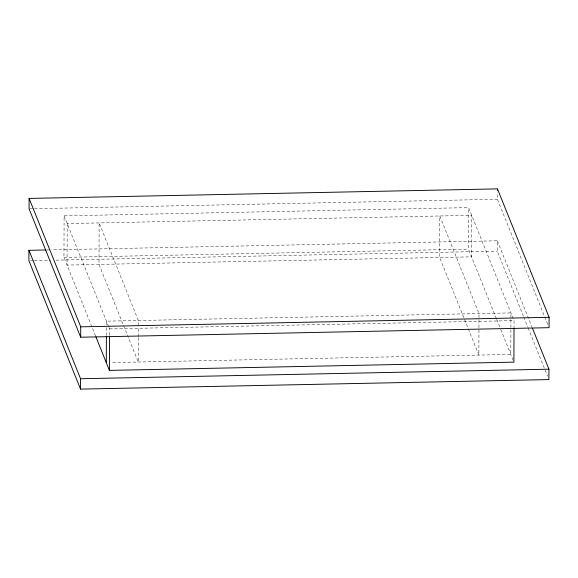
<?xml version="1.0" encoding="UTF-8"?>
<svg xmlns="http://www.w3.org/2000/svg" width="578" height="578" viewBox="0 0 578 578"><rect width="100%" height="100%" fill="white"/><g stroke="black" fill="none" stroke-linecap="round" stroke-linejoin="round"><path stroke-width="0.43" stroke-dasharray="2.89 2.17" d="M95.565 335.984L63.963 257.376L64.1 215.854L468.606 207.618L514.037 320.624L514.015 326.946M106.381 335.594L106.417 325.667M106.417 324.764L106.431 321.158L510.938 312.922L510.808 354.437L110.73 362.587M109.509 335.182L109.524 328.86L108.91 327.321M138.308 337.653L138.229 362.023L98.997 264.428L99.127 222.913L138.366 320.508L138.344 325.92M138.308 336.75L138.344 326.823M496.386 318.572L468.476 249.14L468.606 207.618M523.422 316.202L497.275 251.163L497.311 240.788L51.493 249.862M547.727 324.345L497.441 199.266L497.463 192.344M29.969 208.781L33.582 208.709M34.478 208.687L497.441 199.266M46.984 249.949L50.589 249.877M63.963 257.376L468.476 249.14M30.706 260.664L33.416 260.606M34.312 260.591L50.561 260.259M55.972 260.151L497.275 251.163M109.524 328.86L514.037 320.624M497.311 240.788L532.172 327.509M523.762 317.04L527.779 327.047M528.119 327.878L547.561 376.242M496.719 319.403L500.411 328.579M500.743 329.417L513.589 361.373M463.78 317.553L439.634 257.492L439.771 215.977L479.003 313.572L478.873 355.087L464.112 318.384M64.1 215.854L108.599 326.548M67.193 223.563L67.062 265.078L471.569 256.842L471.706 215.327L67.193 223.563"/><path stroke-width="0.87" d="M46.081 249.971L28.936 250.317L28.9 260.7L80.523 389.117L548.898 379.58L548.934 369.197L532.511 328.34M29.102 198.42L29.066 208.803L80.689 337.212L549.064 327.683L549.1 317.3L497.477 188.883L29.102 198.42L80.725 326.837L80.689 337.212M80.523 389.117L80.559 378.735L28.936 250.317M106.294 362.673L106.381 336.497M514.008 327.849L513.9 362.146L109.394 370.382L109.502 336.078M497.47 190.617L497.477 188.883M80.725 326.837L549.1 317.3M80.559 378.735L548.934 369.197M95.897 336.815L109.394 370.382"/></g></svg>
